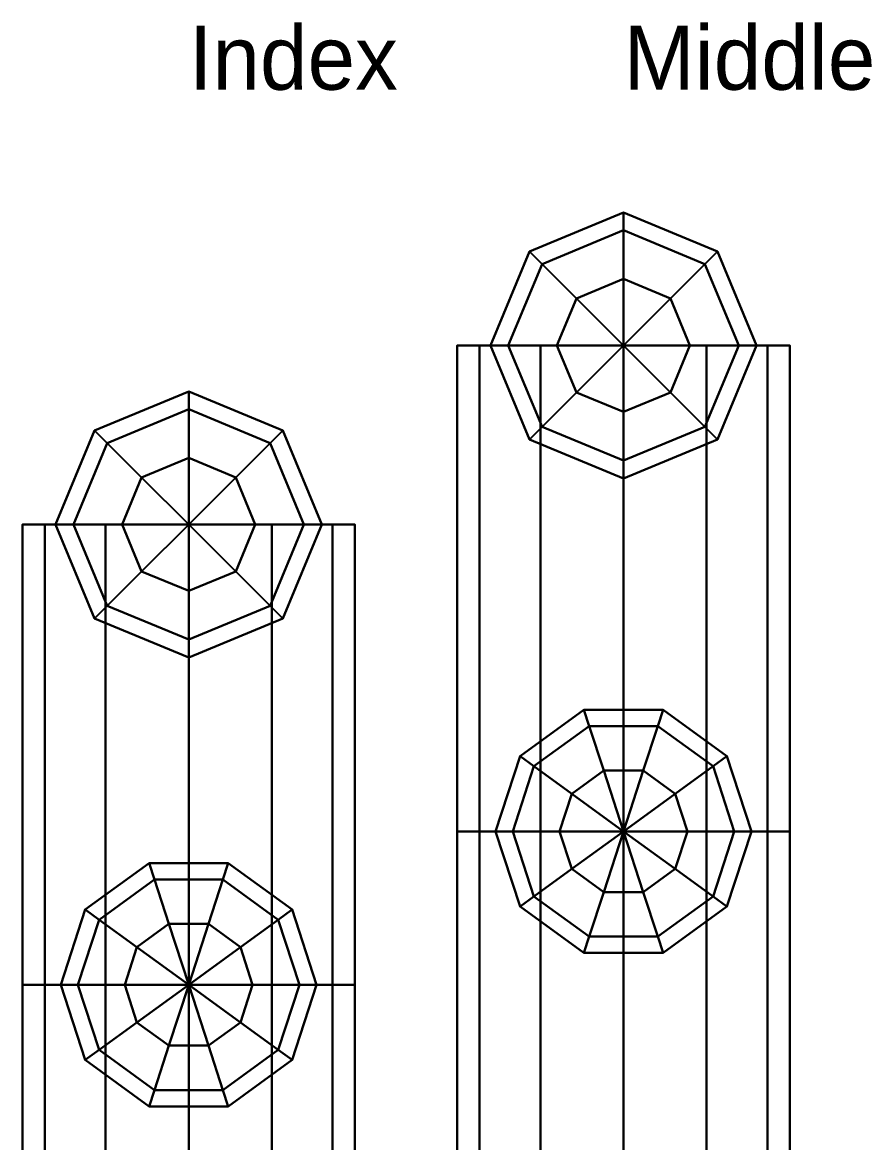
# Model space of a CAD drawing. Header units: metres. Extents: x -39 to 106, y -26 to 178.
# Drawn here: x 3.5 to 36.7, y 133.83 to 177.63 of the extents above; entities that cross this region are included whole.
import ezdxf

# ---------------------------------------------------------------- set-up
doc = ezdxf.new("R2010")
doc.units = ezdxf.units.M
for name, color, linetype in [('HAND_DIM', 2, 'Continuous'), ('HAND_FINGER', 1, 'Continuous'), ('HAND_JOINT', 5, 'Continuous')]:
    doc.layers.add(name, color=color, linetype=linetype)

msp = doc.modelspace()

# ---------------------------------------------------------------- linework, layer by layer
at = {"layer": 'HAND_FINGER'}
for points in [[(27, 169.503, 9.9), (23.816, 168.184, 9.9), (23.323, 168.677, 12.5), (27, 170.2, 12.5)], [(27, 170.2, 12.5), (23.323, 168.677, 12.5), (23.816, 168.184, 15.1), (27, 169.503, 15.1)], [(30.184, 168.184, 9.9), (27, 169.503, 9.9), (27, 170.2, 12.5), (30.677, 168.677, 12.5)], [(30.677, 168.677, 12.5), (27, 170.2, 12.5), (27, 169.503, 15.1), (30.184, 168.184, 15.1)], [(27, 167.6, 7.997), (25.162, 166.838, 7.997), (23.816, 168.184, 9.9), (27, 169.503, 9.9)], [(27, 169.503, 15.1), (23.816, 168.184, 15.1), (25.162, 166.838, 17.003), (27, 167.6, 17.003)], [(28.838, 166.838, 7.997), (27, 167.6, 7.997), (27, 169.503, 9.9), (30.184, 168.184, 9.9)], [(30.184, 168.184, 15.1), (27, 169.503, 15.1), (27, 167.6, 17.003), (28.838, 166.838, 17.003)], [(23.816, 168.184, 9.9), (22.497, 165, 9.9), (21.8, 165, 12.5), (23.323, 168.677, 12.5)], [(23.323, 168.677, 12.5), (21.8, 165, 12.5), (22.497, 165, 15.1), (23.816, 168.184, 15.1)], [(31.503, 165, 9.9), (30.184, 168.184, 9.9), (30.677, 168.677, 12.5), (32.2, 165, 12.5)], [(32.2, 165, 12.5), (30.677, 168.677, 12.5), (30.184, 168.184, 15.1), (31.503, 165, 15.1)], [(25.162, 166.838, 7.997), (24.4, 165, 7.997), (22.497, 165, 9.9), (23.816, 168.184, 9.9)], [(23.816, 168.184, 15.1), (22.497, 165, 15.1), (24.4, 165, 17.003), (25.162, 166.838, 17.003)], [(29.6, 165, 7.997), (28.838, 166.838, 7.997), (30.184, 168.184, 9.9), (31.503, 165, 9.9)], [(31.503, 165, 15.1), (30.184, 168.184, 15.1), (28.838, 166.838, 17.003), (29.6, 165, 17.003)], [(27, 165, 7.3), (27, 165, 7.3), (25.162, 166.838, 7.997), (27, 167.6, 7.997)], [(27, 167.6, 17.003), (25.162, 166.838, 17.003), (27, 165, 17.7)], [(27, 165, 7.3), (27, 165, 7.3), (27, 167.6, 7.997), (28.838, 166.838, 7.997)], [(28.838, 166.838, 17.003), (27, 167.6, 17.003), (27, 165, 17.7)], [(27, 165, 7.3), (27, 165, 7.3), (24.4, 165, 7.997), (25.162, 166.838, 7.997)], [(25.162, 166.838, 17.003), (24.4, 165, 17.003), (27, 165, 17.7)], [(27, 165, 7.3), (27, 165, 7.3), (28.838, 166.838, 7.997), (29.6, 165, 7.997)], [(29.6, 165, 17.003), (28.838, 166.838, 17.003), (27, 165, 17.7)], [(21.371, 146, 15.75), (20.5, 146, 12.5), (20.5, 165, 12.5), (21.371, 165, 15.75)], [(20.5, 146, 12.5), (21.371, 146, 9.25), (21.371, 165, 9.25), (20.5, 165, 12.5)], [(27, 165, 12.5), (21.371, 165, 15.75), (20.5, 165, 12.5), (27, 165, 12.5)], [(27, 165, 12.5), (20.5, 165, 12.5), (21.371, 165, 9.25), (27, 165, 12.5)], [(23.75, 146, 18.129), (21.371, 146, 15.75), (21.371, 165, 15.75), (23.75, 165, 18.129)], [(21.371, 146, 9.25), (23.75, 146, 6.871), (23.75, 165, 6.871), (21.371, 165, 9.25)], [(27, 165, 12.5), (23.75, 165, 18.129), (21.371, 165, 15.75), (27, 165, 12.5)], [(27, 165, 12.5), (21.371, 165, 9.25), (23.75, 165, 6.871), (27, 165, 12.5)], [(22.497, 165, 9.9), (23.816, 161.816, 9.9), (23.323, 161.323, 12.5), (21.8, 165, 12.5)], [(21.8, 165, 12.5), (23.323, 161.323, 12.5), (23.816, 161.816, 15.1), (22.497, 165, 15.1)], [(24.4, 165, 7.997), (25.162, 163.162, 7.997), (23.816, 161.816, 9.9), (22.497, 165, 9.9)], [(22.497, 165, 15.1), (23.816, 161.816, 15.1), (25.162, 163.162, 17.003), (24.4, 165, 17.003)], [(27, 146, 19), (23.75, 146, 18.129), (23.75, 165, 18.129), (27, 165, 19)], [(23.75, 146, 6.871), (27, 146, 6), (27, 165, 6), (23.75, 165, 6.871)], [(27, 165, 12.5), (27, 165, 19), (23.75, 165, 18.129), (27, 165, 12.5)], [(27, 165, 12.5), (23.75, 165, 6.871), (27, 165, 6), (27, 165, 12.5)], [(27, 165, 7.3), (27, 165, 7.3), (25.162, 163.162, 7.997), (24.4, 165, 7.997)], [(24.4, 165, 17.003), (25.162, 163.162, 17.003), (27, 165, 17.7)], [(27, 165, 7.3), (27, 165, 7.3), (27, 162.4, 7.997), (25.162, 163.162, 7.997)], [(25.162, 163.162, 17.003), (27, 162.4, 17.003), (27, 165, 17.7)], [(30.25, 146, 18.129), (27, 146, 19), (27, 165, 19), (30.25, 165, 18.129)], [(27, 146, 6), (30.25, 146, 6.871), (30.25, 165, 6.871), (27, 165, 6)], [(27, 165, 12.5), (33.5, 165, 12.5), (32.629, 165, 15.75), (27, 165, 12.5)], [(27, 165, 12.5), (32.629, 165, 15.75), (30.25, 165, 18.129), (27, 165, 12.5)], [(27, 165, 12.5), (30.25, 165, 18.129), (27, 165, 19), (27, 165, 12.5)], [(27, 165, 12.5), (27, 165, 6), (30.25, 165, 6.871), (27, 165, 12.5)], [(27, 165, 12.5), (30.25, 165, 6.871), (32.629, 165, 9.25), (27, 165, 12.5)], [(27, 165, 12.5), (32.629, 165, 9.25), (33.5, 165, 12.5), (27, 165, 12.5)], [(27, 165, 7.3), (27, 165, 7.3), (28.838, 163.162, 7.997), (27, 162.4, 7.997)], [(27, 162.4, 17.003), (28.838, 163.162, 17.003), (27, 165, 17.7)], [(27, 165, 7.3), (27, 165, 7.3), (29.6, 165, 7.997), (28.838, 163.162, 7.997)], [(28.838, 163.162, 17.003), (29.6, 165, 17.003), (27, 165, 17.7)], [(28.838, 163.162, 7.997), (29.6, 165, 7.997), (31.503, 165, 9.9), (30.184, 161.816, 9.9)], [(30.184, 161.816, 15.1), (31.503, 165, 15.1), (29.6, 165, 17.003), (28.838, 163.162, 17.003)], [(30.184, 161.816, 9.9), (31.503, 165, 9.9), (32.2, 165, 12.5), (30.677, 161.323, 12.5)], [(30.677, 161.323, 12.5), (32.2, 165, 12.5), (31.503, 165, 15.1), (30.184, 161.816, 15.1)], [(32.629, 146, 15.75), (30.25, 146, 18.129), (30.25, 165, 18.129), (32.629, 165, 15.75)], [(30.25, 146, 6.871), (32.629, 146, 9.25), (32.629, 165, 9.25), (30.25, 165, 6.871)], [(33.5, 146, 12.5), (32.629, 146, 15.75), (32.629, 165, 15.75), (33.5, 165, 12.5)], [(32.629, 146, 9.25), (33.5, 146, 12.5), (33.5, 165, 12.5), (32.629, 165, 9.25)], [(10, 162.503, 9.9), (6.816, 161.184, 9.9), (6.323, 161.677, 12.5), (10, 163.2, 12.5)], [(10, 163.2, 12.5), (6.323, 161.677, 12.5), (6.816, 161.184, 15.1), (10, 162.503, 15.1)], [(13.184, 161.184, 9.9), (10, 162.503, 9.9), (10, 163.2, 12.5), (13.677, 161.677, 12.5)], [(13.677, 161.677, 12.5), (10, 163.2, 12.5), (10, 162.503, 15.1), (13.184, 161.184, 15.1)], [(25.162, 163.162, 7.997), (27, 162.4, 7.997), (27, 160.497, 9.9), (23.816, 161.816, 9.9)], [(23.816, 161.816, 15.1), (27, 160.497, 15.1), (27, 162.4, 17.003), (25.162, 163.162, 17.003)], [(27, 162.4, 7.997), (28.838, 163.162, 7.997), (30.184, 161.816, 9.9), (27, 160.497, 9.9)], [(27, 160.497, 15.1), (30.184, 161.816, 15.1), (28.838, 163.162, 17.003), (27, 162.4, 17.003)], [(10, 160.6, 7.997), (8.162, 159.838, 7.997), (6.816, 161.184, 9.9), (10, 162.503, 9.9)], [(10, 162.503, 15.1), (6.816, 161.184, 15.1), (8.162, 159.838, 17.003), (10, 160.6, 17.003)], [(11.838, 159.838, 7.997), (10, 160.6, 7.997), (10, 162.503, 9.9), (13.184, 161.184, 9.9)], [(13.184, 161.184, 15.1), (10, 162.503, 15.1), (10, 160.6, 17.003), (11.838, 159.838, 17.003)], [(6.816, 161.184, 9.9), (5.497, 158, 9.9), (4.8, 158, 12.5), (6.323, 161.677, 12.5)], [(6.323, 161.677, 12.5), (4.8, 158, 12.5), (5.497, 158, 15.1), (6.816, 161.184, 15.1)], [(14.503, 158, 9.9), (13.184, 161.184, 9.9), (13.677, 161.677, 12.5), (15.2, 158, 12.5)], [(15.2, 158, 12.5), (13.677, 161.677, 12.5), (13.184, 161.184, 15.1), (14.503, 158, 15.1)], [(23.816, 161.816, 9.9), (27, 160.497, 9.9), (27, 159.8, 12.5), (23.323, 161.323, 12.5)], [(23.323, 161.323, 12.5), (27, 159.8, 12.5), (27, 160.497, 15.1), (23.816, 161.816, 15.1)], [(27, 160.497, 9.9), (30.184, 161.816, 9.9), (30.677, 161.323, 12.5), (27, 159.8, 12.5)], [(27, 159.8, 12.5), (30.677, 161.323, 12.5), (30.184, 161.816, 15.1), (27, 160.497, 15.1)], [(8.162, 159.838, 7.997), (7.4, 158, 7.997), (5.497, 158, 9.9), (6.816, 161.184, 9.9)], [(6.816, 161.184, 15.1), (5.497, 158, 15.1), (7.4, 158, 17.003), (8.162, 159.838, 17.003)], [(12.6, 158, 7.997), (11.838, 159.838, 7.997), (13.184, 161.184, 9.9), (14.503, 158, 9.9)], [(14.503, 158, 15.1), (13.184, 161.184, 15.1), (11.838, 159.838, 17.003), (12.6, 158, 17.003)], [(10, 158, 7.3), (10, 158, 7.3), (8.162, 159.838, 7.997), (10, 160.6, 7.997)], [(10, 160.6, 17.003), (8.162, 159.838, 17.003), (10, 158, 17.7)], [(10, 158, 7.3), (10, 158, 7.3), (10, 160.6, 7.997), (11.838, 159.838, 7.997)], [(11.838, 159.838, 17.003), (10, 160.6, 17.003), (10, 158, 17.7)], [(10, 158, 7.3), (10, 158, 7.3), (7.4, 158, 7.997), (8.162, 159.838, 7.997)], [(8.162, 159.838, 17.003), (7.4, 158, 17.003), (10, 158, 17.7)], [(10, 158, 7.3), (10, 158, 7.3), (11.838, 159.838, 7.997), (12.6, 158, 7.997)], [(12.6, 158, 17.003), (11.838, 159.838, 17.003), (10, 158, 17.7)], [(4.371, 140, 15.75), (3.5, 140, 12.5), (3.5, 158, 12.5), (4.371, 158, 15.75)], [(3.5, 140, 12.5), (4.371, 140, 9.25), (4.371, 158, 9.25), (3.5, 158, 12.5)], [(10, 158, 12.5), (4.371, 158, 15.75), (3.5, 158, 12.5), (10, 158, 12.5)], [(10, 158, 12.5), (3.5, 158, 12.5), (4.371, 158, 9.25), (10, 158, 12.5)], [(6.75, 140, 18.129), (4.371, 140, 15.75), (4.371, 158, 15.75), (6.75, 158, 18.129)], [(4.371, 140, 9.25), (6.75, 140, 6.871), (6.75, 158, 6.871), (4.371, 158, 9.25)], [(10, 158, 12.5), (6.75, 158, 18.129), (4.371, 158, 15.75), (10, 158, 12.5)], [(10, 158, 12.5), (4.371, 158, 9.25), (6.75, 158, 6.871), (10, 158, 12.5)], [(5.497, 158, 9.9), (6.816, 154.816, 9.9), (6.323, 154.323, 12.5), (4.8, 158, 12.5)], [(4.8, 158, 12.5), (6.323, 154.323, 12.5), (6.816, 154.816, 15.1), (5.497, 158, 15.1)], [(7.4, 158, 7.997), (8.162, 156.162, 7.997), (6.816, 154.816, 9.9), (5.497, 158, 9.9)], [(5.497, 158, 15.1), (6.816, 154.816, 15.1), (8.162, 156.162, 17.003), (7.4, 158, 17.003)], [(10, 140, 19), (6.75, 140, 18.129), (6.75, 158, 18.129), (10, 158, 19)], [(6.75, 140, 6.871), (10, 140, 6), (10, 158, 6), (6.75, 158, 6.871)], [(10, 158, 12.5), (10, 158, 19), (6.75, 158, 18.129), (10, 158, 12.5)], [(10, 158, 12.5), (6.75, 158, 6.871), (10, 158, 6), (10, 158, 12.5)], [(10, 158, 7.3), (10, 158, 7.3), (8.162, 156.162, 7.997), (7.4, 158, 7.997)], [(7.4, 158, 17.003), (8.162, 156.162, 17.003), (10, 158, 17.7)], [(10, 158, 7.3), (10, 158, 7.3), (10, 155.4, 7.997), (8.162, 156.162, 7.997)], [(8.162, 156.162, 17.003), (10, 155.4, 17.003), (10, 158, 17.7)], [(13.25, 140, 18.129), (10, 140, 19), (10, 158, 19), (13.25, 158, 18.129)], [(10, 140, 6), (13.25, 140, 6.871), (13.25, 158, 6.871), (10, 158, 6)], [(10, 158, 12.5), (16.5, 158, 12.5), (15.629, 158, 15.75), (10, 158, 12.5)], [(10, 158, 12.5), (15.629, 158, 15.75), (13.25, 158, 18.129), (10, 158, 12.5)], [(10, 158, 12.5), (13.25, 158, 18.129), (10, 158, 19), (10, 158, 12.5)], [(10, 158, 12.5), (10, 158, 6), (13.25, 158, 6.871), (10, 158, 12.5)], [(10, 158, 12.5), (13.25, 158, 6.871), (15.629, 158, 9.25), (10, 158, 12.5)], [(10, 158, 12.5), (15.629, 158, 9.25), (16.5, 158, 12.5), (10, 158, 12.5)], [(10, 158, 7.3), (10, 158, 7.3), (11.838, 156.162, 7.997), (10, 155.4, 7.997)], [(10, 155.4, 17.003), (11.838, 156.162, 17.003), (10, 158, 17.7)], [(10, 158, 7.3), (10, 158, 7.3), (12.6, 158, 7.997), (11.838, 156.162, 7.997)], [(11.838, 156.162, 17.003), (12.6, 158, 17.003), (10, 158, 17.7)], [(11.838, 156.162, 7.997), (12.6, 158, 7.997), (14.503, 158, 9.9), (13.184, 154.816, 9.9)], [(13.184, 154.816, 15.1), (14.503, 158, 15.1), (12.6, 158, 17.003), (11.838, 156.162, 17.003)], [(13.184, 154.816, 9.9), (14.503, 158, 9.9), (15.2, 158, 12.5), (13.677, 154.323, 12.5)], [(13.677, 154.323, 12.5), (15.2, 158, 12.5), (14.503, 158, 15.1), (13.184, 154.816, 15.1)], [(15.629, 140, 15.75), (13.25, 140, 18.129), (13.25, 158, 18.129), (15.629, 158, 15.75)], [(13.25, 140, 6.871), (15.629, 140, 9.25), (15.629, 158, 9.25), (13.25, 158, 6.871)], [(16.5, 140, 12.5), (15.629, 140, 15.75), (15.629, 158, 15.75), (16.5, 158, 12.5)], [(15.629, 140, 9.25), (16.5, 140, 12.5), (16.5, 158, 12.5), (15.629, 158, 9.25)], [(8.162, 156.162, 7.997), (10, 155.4, 7.997), (10, 153.497, 9.9), (6.816, 154.816, 9.9)], [(6.816, 154.816, 15.1), (10, 153.497, 15.1), (10, 155.4, 17.003), (8.162, 156.162, 17.003)], [(10, 155.4, 7.997), (11.838, 156.162, 7.997), (13.184, 154.816, 9.9), (10, 153.497, 9.9)], [(10, 153.497, 15.1), (13.184, 154.816, 15.1), (11.838, 156.162, 17.003), (10, 155.4, 17.003)], [(6.816, 154.816, 9.9), (10, 153.497, 9.9), (10, 152.8, 12.5), (6.323, 154.323, 12.5)], [(6.323, 154.323, 12.5), (10, 152.8, 12.5), (10, 153.497, 15.1), (6.816, 154.816, 15.1)], [(10, 153.497, 9.9), (13.184, 154.816, 9.9), (13.677, 154.323, 12.5), (10, 152.8, 12.5)], [(10, 152.8, 12.5), (13.677, 154.323, 12.5), (13.184, 154.816, 15.1), (10, 153.497, 15.1)], [(21.371, 122, 15.75), (20.5, 122, 12.5), (20.5, 146, 12.5), (21.371, 146, 15.75)], [(20.5, 122, 12.5), (21.371, 122, 9.25), (21.371, 146, 9.25), (20.5, 146, 12.5)], [(27, 146, 12.5), (21.371, 146, 15.75), (20.5, 146, 12.5), (27, 146, 12.5)], [(27, 146, 12.5), (20.5, 146, 12.5), (21.371, 146, 9.25), (27, 146, 12.5)], [(27, 146, 12.5), (21.371, 146, 15.75), (20.5, 146, 12.5), (27, 146, 12.5)], [(27, 146, 12.5), (20.5, 146, 12.5), (21.371, 146, 9.25), (27, 146, 12.5)], [(23.75, 122, 18.129), (21.371, 122, 15.75), (21.371, 146, 15.75), (23.75, 146, 18.129)], [(21.371, 122, 9.25), (23.75, 122, 6.871), (23.75, 146, 6.871), (21.371, 146, 9.25)], [(27, 146, 12.5), (23.75, 146, 18.129), (21.371, 146, 15.75), (27, 146, 12.5)], [(27, 146, 12.5), (21.371, 146, 9.25), (23.75, 146, 6.871), (27, 146, 12.5)], [(27, 146, 12.5), (23.75, 146, 18.129), (21.371, 146, 15.75), (27, 146, 12.5)], [(27, 146, 12.5), (21.371, 146, 9.25), (23.75, 146, 6.871), (27, 146, 12.5)], [(27, 122, 19), (23.75, 122, 18.129), (23.75, 146, 18.129), (27, 146, 19)], [(23.75, 122, 6.871), (27, 122, 6), (27, 146, 6), (23.75, 146, 6.871)], [(27, 146, 12.5), (27, 146, 19), (23.75, 146, 18.129), (27, 146, 12.5)], [(27, 146, 12.5), (23.75, 146, 6.871), (27, 146, 6), (27, 146, 12.5)], [(27, 146, 12.5), (27, 146, 19), (23.75, 146, 18.129), (27, 146, 12.5)], [(27, 146, 12.5), (23.75, 146, 6.871), (27, 146, 6), (27, 146, 12.5)], [(30.25, 122, 18.129), (27, 122, 19), (27, 146, 19), (30.25, 146, 18.129)], [(27, 122, 6), (30.25, 122, 6.871), (30.25, 146, 6.871), (27, 146, 6)], [(27, 146, 12.5), (33.5, 146, 12.5), (32.629, 146, 15.75), (27, 146, 12.5)], [(27, 146, 12.5), (32.629, 146, 15.75), (30.25, 146, 18.129), (27, 146, 12.5)], [(27, 146, 12.5), (30.25, 146, 18.129), (27, 146, 19), (27, 146, 12.5)], [(27, 146, 12.5), (27, 146, 6), (30.25, 146, 6.871), (27, 146, 12.5)], [(27, 146, 12.5), (30.25, 146, 6.871), (32.629, 146, 9.25), (27, 146, 12.5)], [(27, 146, 12.5), (32.629, 146, 9.25), (33.5, 146, 12.5), (27, 146, 12.5)], [(27, 146, 12.5), (33.5, 146, 12.5), (32.629, 146, 15.75), (27, 146, 12.5)], [(27, 146, 12.5), (32.629, 146, 15.75), (30.25, 146, 18.129), (27, 146, 12.5)], [(27, 146, 12.5), (30.25, 146, 18.129), (27, 146, 19), (27, 146, 12.5)], [(27, 146, 12.5), (27, 146, 6), (30.25, 146, 6.871), (27, 146, 12.5)], [(27, 146, 12.5), (30.25, 146, 6.871), (32.629, 146, 9.25), (27, 146, 12.5)], [(27, 146, 12.5), (32.629, 146, 9.25), (33.5, 146, 12.5), (27, 146, 12.5)], [(32.629, 122, 15.75), (30.25, 122, 18.129), (30.25, 146, 18.129), (32.629, 146, 15.75)], [(30.25, 122, 6.871), (32.629, 122, 9.25), (32.629, 146, 9.25), (30.25, 146, 6.871)], [(33.5, 122, 12.5), (32.629, 122, 15.75), (32.629, 146, 15.75), (33.5, 146, 12.5)], [(32.629, 122, 9.25), (33.5, 122, 12.5), (33.5, 146, 12.5), (32.629, 146, 9.25)], [(4.371, 118, 15.75), (3.5, 118, 12.5), (3.5, 140, 12.5), (4.371, 140, 15.75)], [(3.5, 118, 12.5), (4.371, 118, 9.25), (4.371, 140, 9.25), (3.5, 140, 12.5)], [(10, 140, 12.5), (4.371, 140, 15.75), (3.5, 140, 12.5), (10, 140, 12.5)], [(10, 140, 12.5), (3.5, 140, 12.5), (4.371, 140, 9.25), (10, 140, 12.5)], [(10, 140, 12.5), (4.371, 140, 15.75), (3.5, 140, 12.5), (10, 140, 12.5)], [(10, 140, 12.5), (3.5, 140, 12.5), (4.371, 140, 9.25), (10, 140, 12.5)], [(6.75, 118, 18.129), (4.371, 118, 15.75), (4.371, 140, 15.75), (6.75, 140, 18.129)], [(4.371, 118, 9.25), (6.75, 118, 6.871), (6.75, 140, 6.871), (4.371, 140, 9.25)], [(10, 140, 12.5), (6.75, 140, 18.129), (4.371, 140, 15.75), (10, 140, 12.5)], [(10, 140, 12.5), (4.371, 140, 9.25), (6.75, 140, 6.871), (10, 140, 12.5)], [(10, 140, 12.5), (6.75, 140, 18.129), (4.371, 140, 15.75), (10, 140, 12.5)], [(10, 140, 12.5), (4.371, 140, 9.25), (6.75, 140, 6.871), (10, 140, 12.5)], [(10, 118, 19), (6.75, 118, 18.129), (6.75, 140, 18.129), (10, 140, 19)], [(6.75, 118, 6.871), (10, 118, 6), (10, 140, 6), (6.75, 140, 6.871)], [(10, 140, 12.5), (10, 140, 19), (6.75, 140, 18.129), (10, 140, 12.5)], [(10, 140, 12.5), (6.75, 140, 6.871), (10, 140, 6), (10, 140, 12.5)], [(10, 140, 12.5), (10, 140, 19), (6.75, 140, 18.129), (10, 140, 12.5)], [(10, 140, 12.5), (6.75, 140, 6.871), (10, 140, 6), (10, 140, 12.5)], [(13.25, 118, 18.129), (10, 118, 19), (10, 140, 19), (13.25, 140, 18.129)], [(10, 118, 6), (13.25, 118, 6.871), (13.25, 140, 6.871), (10, 140, 6)], [(10, 140, 12.5), (16.5, 140, 12.5), (15.629, 140, 15.75), (10, 140, 12.5)], [(10, 140, 12.5), (15.629, 140, 15.75), (13.25, 140, 18.129), (10, 140, 12.5)], [(10, 140, 12.5), (13.25, 140, 18.129), (10, 140, 19), (10, 140, 12.5)], [(10, 140, 12.5), (10, 140, 6), (13.25, 140, 6.871), (10, 140, 12.5)], [(10, 140, 12.5), (13.25, 140, 6.871), (15.629, 140, 9.25), (10, 140, 12.5)], [(10, 140, 12.5), (15.629, 140, 9.25), (16.5, 140, 12.5), (10, 140, 12.5)], [(10, 140, 12.5), (16.5, 140, 12.5), (15.629, 140, 15.75), (10, 140, 12.5)], [(10, 140, 12.5), (15.629, 140, 15.75), (13.25, 140, 18.129), (10, 140, 12.5)], [(10, 140, 12.5), (13.25, 140, 18.129), (10, 140, 19), (10, 140, 12.5)], [(10, 140, 12.5), (10, 140, 6), (13.25, 140, 6.871), (10, 140, 12.5)], [(10, 140, 12.5), (13.25, 140, 6.871), (15.629, 140, 9.25), (10, 140, 12.5)], [(10, 140, 12.5), (15.629, 140, 9.25), (16.5, 140, 12.5), (10, 140, 12.5)], [(15.629, 118, 15.75), (13.25, 118, 18.129), (13.25, 140, 18.129), (15.629, 140, 15.75)], [(13.25, 118, 6.871), (15.629, 118, 9.25), (15.629, 140, 9.25), (13.25, 140, 6.871)], [(16.5, 118, 12.5), (15.629, 118, 15.75), (15.629, 140, 15.75), (16.5, 140, 12.5)], [(15.629, 118, 9.25), (16.5, 118, 12.5), (16.5, 140, 12.5), (15.629, 140, 9.25)]]:
    msp.add_3dface(points, dxfattribs=at)
at = {"layer": 'HAND_JOINT'}
for points in [[(25.662, 150.118, 10), (23.497, 148.545, 10), (22.955, 148.939, 12.5), (25.455, 150.755, 12.5)], [(25.455, 150.755, 12.5), (22.955, 148.939, 12.5), (23.497, 148.545, 15), (25.662, 150.118, 15)], [(28.338, 150.118, 10), (25.662, 150.118, 10), (25.455, 150.755, 12.5), (28.545, 150.755, 12.5)], [(28.545, 150.755, 12.5), (25.455, 150.755, 12.5), (25.662, 150.118, 15), (28.338, 150.118, 15)], [(30.503, 148.545, 10), (28.338, 150.118, 10), (28.545, 150.755, 12.5), (31.045, 148.939, 12.5)], [(31.045, 148.939, 12.5), (28.545, 150.755, 12.5), (28.338, 150.118, 15), (30.503, 148.545, 15)], [(26.227, 148.378, 8.17), (24.977, 147.469, 8.17), (23.497, 148.545, 10), (25.662, 150.118, 10)], [(25.662, 150.118, 15), (23.497, 148.545, 15), (24.977, 147.469, 16.83), (26.227, 148.378, 16.83)], [(27.773, 148.378, 8.17), (26.227, 148.378, 8.17), (25.662, 150.118, 10), (28.338, 150.118, 10)], [(28.338, 150.118, 15), (25.662, 150.118, 15), (26.227, 148.378, 16.83), (27.773, 148.378, 16.83)], [(29.023, 147.469, 8.17), (27.773, 148.378, 8.17), (28.338, 150.118, 10), (30.503, 148.545, 10)], [(30.503, 148.545, 15), (28.338, 150.118, 15), (27.773, 148.378, 16.83), (29.023, 147.469, 16.83)], [(23.497, 148.545, 10), (22.67, 146, 10), (22, 146, 12.5), (22.955, 148.939, 12.5)], [(22.955, 148.939, 12.5), (22, 146, 12.5), (22.67, 146, 15), (23.497, 148.545, 15)], [(31.33, 146, 10), (30.503, 148.545, 10), (31.045, 148.939, 12.5), (32, 146, 12.5)], [(32, 146, 12.5), (31.045, 148.939, 12.5), (30.503, 148.545, 15), (31.33, 146, 15)], [(24.977, 147.469, 8.17), (24.5, 146, 8.17), (22.67, 146, 10), (23.497, 148.545, 10)], [(23.497, 148.545, 15), (22.67, 146, 15), (24.5, 146, 16.83), (24.977, 147.469, 16.83)], [(29.5, 146, 8.17), (29.023, 147.469, 8.17), (30.503, 148.545, 10), (31.33, 146, 10)], [(31.33, 146, 15), (30.503, 148.545, 15), (29.023, 147.469, 16.83), (29.5, 146, 16.83)], [(27, 146, 7.5), (27, 146, 7.5), (24.977, 147.469, 8.17), (26.227, 148.378, 8.17)], [(26.227, 148.378, 16.83), (24.977, 147.469, 16.83), (27, 146, 17.5)], [(27, 146, 7.5), (27, 146, 7.5), (26.227, 148.378, 8.17), (27.773, 148.378, 8.17)], [(27.773, 148.378, 16.83), (26.227, 148.378, 16.83), (27, 146, 17.5)], [(27, 146, 7.5), (27, 146, 7.5), (27.773, 148.378, 8.17), (29.023, 147.469, 8.17)], [(29.023, 147.469, 16.83), (27.773, 148.378, 16.83), (27, 146, 17.5)], [(27, 146, 7.5), (27, 146, 7.5), (24.5, 146, 8.17), (24.977, 147.469, 8.17)], [(24.977, 147.469, 16.83), (24.5, 146, 16.83), (27, 146, 17.5)], [(27, 146, 7.5), (27, 146, 7.5), (29.023, 147.469, 8.17), (29.5, 146, 8.17)], [(29.5, 146, 16.83), (29.023, 147.469, 16.83), (27, 146, 17.5)], [(22.67, 146, 10), (23.497, 143.455, 10), (22.955, 143.061, 12.5), (22, 146, 12.5)], [(22, 146, 12.5), (22.955, 143.061, 12.5), (23.497, 143.455, 15), (22.67, 146, 15)], [(24.5, 146, 8.17), (24.977, 144.531, 8.17), (23.497, 143.455, 10), (22.67, 146, 10)], [(22.67, 146, 15), (23.497, 143.455, 15), (24.977, 144.531, 16.83), (24.5, 146, 16.83)], [(27, 146, 7.5), (27, 146, 7.5), (24.977, 144.531, 8.17), (24.5, 146, 8.17)], [(24.5, 146, 16.83), (24.977, 144.531, 16.83), (27, 146, 17.5)], [(27, 146, 7.5), (27, 146, 7.5), (26.227, 143.622, 8.17), (24.977, 144.531, 8.17)], [(24.977, 144.531, 16.83), (26.227, 143.622, 16.83), (27, 146, 17.5)], [(27, 146, 7.5), (27, 146, 7.5), (27.773, 143.622, 8.17), (26.227, 143.622, 8.17)], [(26.227, 143.622, 16.83), (27.773, 143.622, 16.83), (27, 146, 17.5)], [(27, 146, 7.5), (27, 146, 7.5), (29.023, 144.531, 8.17), (27.773, 143.622, 8.17)], [(27.773, 143.622, 16.83), (29.023, 144.531, 16.83), (27, 146, 17.5)], [(27, 146, 7.5), (27, 146, 7.5), (29.5, 146, 8.17), (29.023, 144.531, 8.17)], [(29.023, 144.531, 16.83), (29.5, 146, 16.83), (27, 146, 17.5)], [(29.023, 144.531, 8.17), (29.5, 146, 8.17), (31.33, 146, 10), (30.503, 143.455, 10)], [(30.503, 143.455, 15), (31.33, 146, 15), (29.5, 146, 16.83), (29.023, 144.531, 16.83)], [(30.503, 143.455, 10), (31.33, 146, 10), (32, 146, 12.5), (31.045, 143.061, 12.5)], [(31.045, 143.061, 12.5), (32, 146, 12.5), (31.33, 146, 15), (30.503, 143.455, 15)], [(8.662, 144.118, 10), (6.497, 142.545, 10), (5.955, 142.939, 12.5), (8.455, 144.755, 12.5)], [(8.455, 144.755, 12.5), (5.955, 142.939, 12.5), (6.497, 142.545, 15), (8.662, 144.118, 15)], [(11.338, 144.118, 10), (8.662, 144.118, 10), (8.455, 144.755, 12.5), (11.545, 144.755, 12.5)], [(11.545, 144.755, 12.5), (8.455, 144.755, 12.5), (8.662, 144.118, 15), (11.338, 144.118, 15)], [(13.503, 142.545, 10), (11.338, 144.118, 10), (11.545, 144.755, 12.5), (14.045, 142.939, 12.5)], [(14.045, 142.939, 12.5), (11.545, 144.755, 12.5), (11.338, 144.118, 15), (13.503, 142.545, 15)], [(9.227, 142.378, 8.17), (7.977, 141.469, 8.17), (6.497, 142.545, 10), (8.662, 144.118, 10)], [(8.662, 144.118, 15), (6.497, 142.545, 15), (7.977, 141.469, 16.83), (9.227, 142.378, 16.83)], [(10.773, 142.378, 8.17), (9.227, 142.378, 8.17), (8.662, 144.118, 10), (11.338, 144.118, 10)], [(11.338, 144.118, 15), (8.662, 144.118, 15), (9.227, 142.378, 16.83), (10.773, 142.378, 16.83)], [(12.023, 141.469, 8.17), (10.773, 142.378, 8.17), (11.338, 144.118, 10), (13.503, 142.545, 10)], [(13.503, 142.545, 15), (11.338, 144.118, 15), (10.773, 142.378, 16.83), (12.023, 141.469, 16.83)], [(24.977, 144.531, 8.17), (26.227, 143.622, 8.17), (25.662, 141.882, 10), (23.497, 143.455, 10)], [(23.497, 143.455, 15), (25.662, 141.882, 15), (26.227, 143.622, 16.83), (24.977, 144.531, 16.83)], [(27.773, 143.622, 8.17), (29.023, 144.531, 8.17), (30.503, 143.455, 10), (28.338, 141.882, 10)], [(28.338, 141.882, 15), (30.503, 143.455, 15), (29.023, 144.531, 16.83), (27.773, 143.622, 16.83)], [(23.497, 143.455, 10), (25.662, 141.882, 10), (25.455, 141.245, 12.5), (22.955, 143.061, 12.5)], [(22.955, 143.061, 12.5), (25.455, 141.245, 12.5), (25.662, 141.882, 15), (23.497, 143.455, 15)], [(26.227, 143.622, 8.17), (27.773, 143.622, 8.17), (28.338, 141.882, 10), (25.662, 141.882, 10)], [(25.662, 141.882, 15), (28.338, 141.882, 15), (27.773, 143.622, 16.83), (26.227, 143.622, 16.83)], [(28.338, 141.882, 10), (30.503, 143.455, 10), (31.045, 143.061, 12.5), (28.545, 141.245, 12.5)], [(28.545, 141.245, 12.5), (31.045, 143.061, 12.5), (30.503, 143.455, 15), (28.338, 141.882, 15)], [(6.497, 142.545, 10), (5.67, 140, 10), (5, 140, 12.5), (5.955, 142.939, 12.5)], [(5.955, 142.939, 12.5), (5, 140, 12.5), (5.67, 140, 15), (6.497, 142.545, 15)], [(14.33, 140, 10), (13.503, 142.545, 10), (14.045, 142.939, 12.5), (15, 140, 12.5)], [(15, 140, 12.5), (14.045, 142.939, 12.5), (13.503, 142.545, 15), (14.33, 140, 15)], [(7.977, 141.469, 8.17), (7.5, 140, 8.17), (5.67, 140, 10), (6.497, 142.545, 10)], [(6.497, 142.545, 15), (5.67, 140, 15), (7.5, 140, 16.83), (7.977, 141.469, 16.83)], [(10, 140, 7.5), (10, 140, 7.5), (7.977, 141.469, 8.17), (9.227, 142.378, 8.17)], [(9.227, 142.378, 16.83), (7.977, 141.469, 16.83), (10, 140, 17.5)], [(10, 140, 7.5), (10, 140, 7.5), (9.227, 142.378, 8.17), (10.773, 142.378, 8.17)], [(10.773, 142.378, 16.83), (9.227, 142.378, 16.83), (10, 140, 17.5)], [(10, 140, 7.5), (10, 140, 7.5), (10.773, 142.378, 8.17), (12.023, 141.469, 8.17)], [(12.023, 141.469, 16.83), (10.773, 142.378, 16.83), (10, 140, 17.5)], [(12.5, 140, 8.17), (12.023, 141.469, 8.17), (13.503, 142.545, 10), (14.33, 140, 10)], [(14.33, 140, 15), (13.503, 142.545, 15), (12.023, 141.469, 16.83), (12.5, 140, 16.83)], [(25.662, 141.882, 10), (28.338, 141.882, 10), (28.545, 141.245, 12.5), (25.455, 141.245, 12.5)], [(25.455, 141.245, 12.5), (28.545, 141.245, 12.5), (28.338, 141.882, 15), (25.662, 141.882, 15)], [(10, 140, 7.5), (10, 140, 7.5), (7.5, 140, 8.17), (7.977, 141.469, 8.17)], [(7.977, 141.469, 16.83), (7.5, 140, 16.83), (10, 140, 17.5)], [(10, 140, 7.5), (10, 140, 7.5), (12.023, 141.469, 8.17), (12.5, 140, 8.17)], [(12.5, 140, 16.83), (12.023, 141.469, 16.83), (10, 140, 17.5)], [(5.67, 140, 10), (6.497, 137.455, 10), (5.955, 137.061, 12.5), (5, 140, 12.5)], [(5, 140, 12.5), (5.955, 137.061, 12.5), (6.497, 137.455, 15), (5.67, 140, 15)], [(7.5, 140, 8.17), (7.977, 138.531, 8.17), (6.497, 137.455, 10), (5.67, 140, 10)], [(5.67, 140, 15), (6.497, 137.455, 15), (7.977, 138.531, 16.83), (7.5, 140, 16.83)], [(10, 140, 7.5), (10, 140, 7.5), (7.977, 138.531, 8.17), (7.5, 140, 8.17)], [(7.5, 140, 16.83), (7.977, 138.531, 16.83), (10, 140, 17.5)], [(10, 140, 7.5), (10, 140, 7.5), (9.227, 137.622, 8.17), (7.977, 138.531, 8.17)], [(7.977, 138.531, 16.83), (9.227, 137.622, 16.83), (10, 140, 17.5)], [(10, 140, 7.5), (10, 140, 7.5), (10.773, 137.622, 8.17), (9.227, 137.622, 8.17)], [(9.227, 137.622, 16.83), (10.773, 137.622, 16.83), (10, 140, 17.5)], [(10, 140, 7.5), (10, 140, 7.5), (12.023, 138.531, 8.17), (10.773, 137.622, 8.17)], [(10.773, 137.622, 16.83), (12.023, 138.531, 16.83), (10, 140, 17.5)], [(10, 140, 7.5), (10, 140, 7.5), (12.5, 140, 8.17), (12.023, 138.531, 8.17)], [(12.023, 138.531, 16.83), (12.5, 140, 16.83), (10, 140, 17.5)], [(12.023, 138.531, 8.17), (12.5, 140, 8.17), (14.33, 140, 10), (13.503, 137.455, 10)], [(13.503, 137.455, 15), (14.33, 140, 15), (12.5, 140, 16.83), (12.023, 138.531, 16.83)], [(13.503, 137.455, 10), (14.33, 140, 10), (15, 140, 12.5), (14.045, 137.061, 12.5)], [(14.045, 137.061, 12.5), (15, 140, 12.5), (14.33, 140, 15), (13.503, 137.455, 15)], [(7.977, 138.531, 8.17), (9.227, 137.622, 8.17), (8.662, 135.882, 10), (6.497, 137.455, 10)], [(6.497, 137.455, 15), (8.662, 135.882, 15), (9.227, 137.622, 16.83), (7.977, 138.531, 16.83)], [(10.773, 137.622, 8.17), (12.023, 138.531, 8.17), (13.503, 137.455, 10), (11.338, 135.882, 10)], [(11.338, 135.882, 15), (13.503, 137.455, 15), (12.023, 138.531, 16.83), (10.773, 137.622, 16.83)], [(9.227, 137.622, 8.17), (10.773, 137.622, 8.17), (11.338, 135.882, 10), (8.662, 135.882, 10)], [(8.662, 135.882, 15), (11.338, 135.882, 15), (10.773, 137.622, 16.83), (9.227, 137.622, 16.83)], [(6.497, 137.455, 10), (8.662, 135.882, 10), (8.455, 135.245, 12.5), (5.955, 137.061, 12.5)], [(5.955, 137.061, 12.5), (8.455, 135.245, 12.5), (8.662, 135.882, 15), (6.497, 137.455, 15)], [(11.338, 135.882, 10), (13.503, 137.455, 10), (14.045, 137.061, 12.5), (11.545, 135.245, 12.5)], [(11.545, 135.245, 12.5), (14.045, 137.061, 12.5), (13.503, 137.455, 15), (11.338, 135.882, 15)], [(8.662, 135.882, 10), (11.338, 135.882, 10), (11.545, 135.245, 12.5), (8.455, 135.245, 12.5)], [(8.455, 135.245, 12.5), (11.545, 135.245, 12.5), (11.338, 135.882, 15), (8.662, 135.882, 15)]]:
    msp.add_3dface(points, dxfattribs=at)

# ---------------------------------------------------------------- texts
at = {"layer": 'HAND_DIM'}
for s, p in [('Index', (10, 175)), ('Middle', (27, 175))]:
    msp.add_text(s, height=2.5, dxfattribs=at).set_placement(p)

doc.saveas('drawing.dxf')
